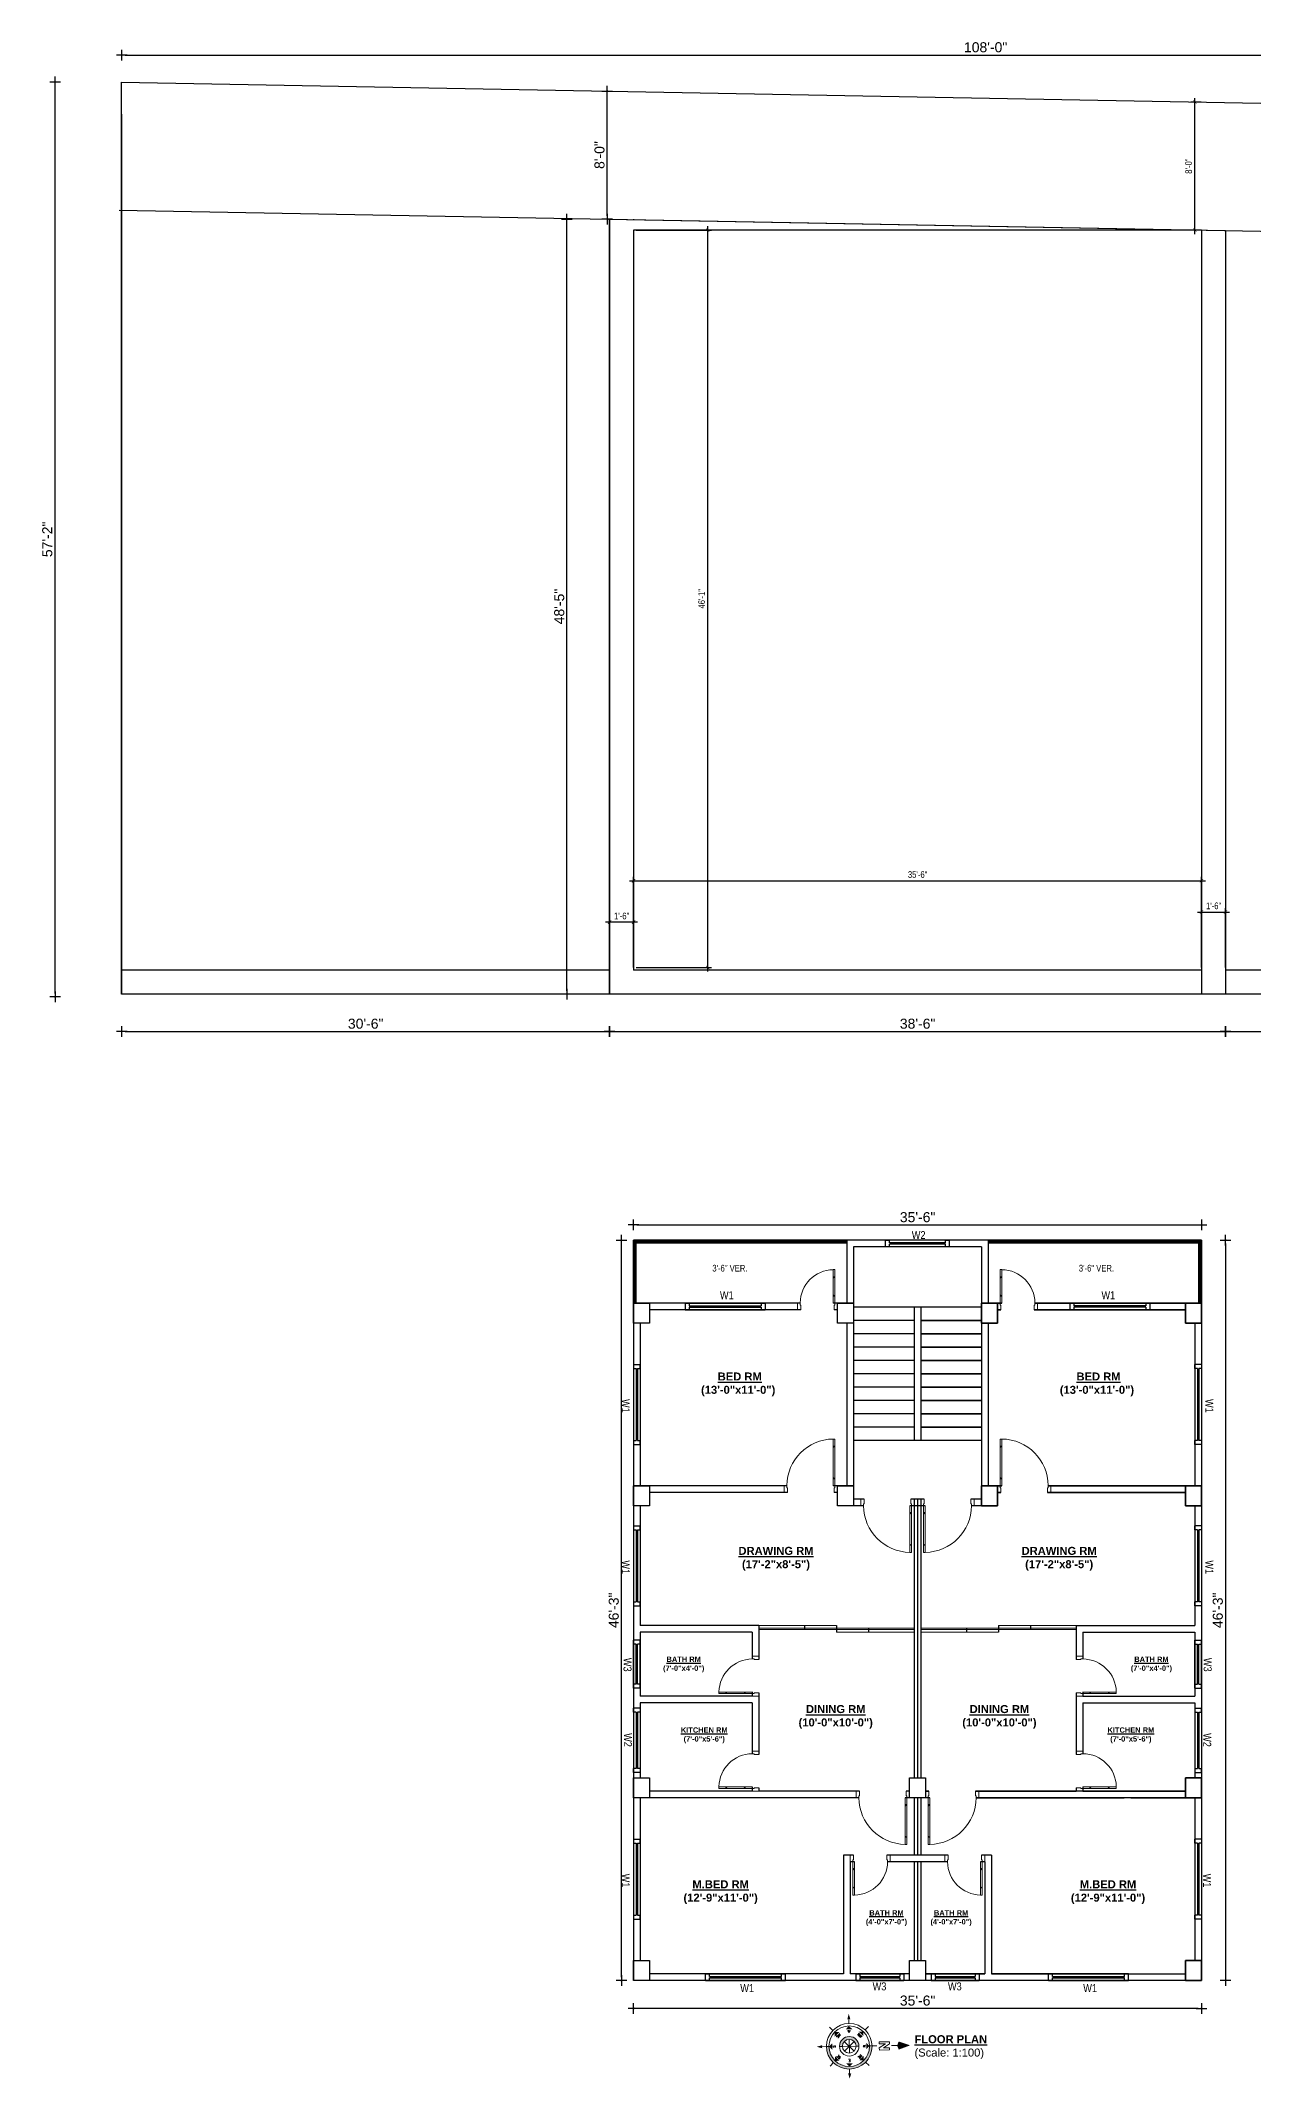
# Model space of a CAD drawing. Header units: inches. Extents: x -4010 to 65129, y -40138 to -1318.
# Drawn here: x 43387 to 44297, y -36518 to -34989 of the extents above; entities that cross this region are included whole.
import ezdxf
from ezdxf.enums import TextEntityAlignment as Align

# ---------------------------------------------------------------- set-up
doc = ezdxf.new("R2010")
doc.units = ezdxf.units.IN
doc.header["$MEASUREMENT"] = 0
doc.header["$PDMODE"] = 99
doc.linetypes.add('ACAD_ISO04W100', pattern=[30.5, 24, -3, 0.5, -3])
for name, color, linetype, lineweight in [('1-FOUNDATION DIM', 31, 'Continuous', 5), ('DIM', 7, 'Continuous', 15), ('door', 132, 'Continuous', 15), ('GRID', 8, 'ACAD_ISO04W100', 15), ('VER', 2, 'Continuous', 20)]:
    doc.layers.add(name, color=color, linetype=linetype, lineweight=lineweight)
for name, color, linetype in [('Brick wall', 3, 'Continuous'), ('RCC', 6, 'Continuous'), ('Rod', 1, 'Continuous'), ('TEX', 7, 'Continuous'), ('wall', 3, 'Continuous'), ('WINDOOR', 7, 'Continuous')]:
    doc.layers.add(name, color=color, linetype=linetype)
doc.styles.add('ARIAL', font='arial.ttf')
doc.styles.add('NARROW', font='ARIALN.TTF')
doc.styles.add('ROMANS', font='romans')
doc.styles.get("Standard").update_dxf_attribs({"font": 'ARIALN.TTF'})
doc.dimstyles.new('3-16', dxfattribs={"dimtxt": 5, "dimasz": 2.5, "dimexe": 3, "dimexo": 2, "dimgap": 2, "dimtad": 1, "dimdec": 1, "dimzin": 3, "dimdsep": 46, "dimlunit": 4, "dimtxsty": 'NARROW', "dimblk": 'ARCHTICK', "dimcen": 0, "dimdle": 3, "dimclrd": 256, "dimclre": 256, "dimclrt": 7, "dimaunit": 1, "dimadec": 3, "dimazin": 1, "dimtfac": 1, "dimtdec": 1, "dimtofl": 0, "dimtmove": 0, "dimatfit": 3, "dimldrblk": 'CLOSED', "dimfxl": 1, "dimtolj": 1, "dimtzin": 0, "dimlwd": -1, "dimlwe": -1, "dimarcsym": 0})
doc.dimstyles.new('3-8', dxfattribs={"dimscale": 1.25, "dimtxt": 6, "dimasz": 2, "dimexe": 0.18, "dimexo": 6, "dimgap": 0, "dimtad": 0, "dimdec": 0, "dimzin": 3, "dimdsep": 46, "dimlunit": 3, "dimtxsty": 'ARIAL', "dimblk": 'DD', "dimcen": 1, "dimse1": 1, "dimse2": 1, "dimclrd": 256, "dimclrt": 256, "dimadec": 0, "dimazin": 0, "dimtfac": 0.5, "dimtdec": 0, "dimtmove": 2, "dimatfit": 0, "dimfxl": 0.18, "dimtvp": 0.75, "dimfrac": 1, "dimtolj": 1, "dimtzin": 0, "dimarcsym": 0})

# ---------------------------------------------------------------- blocks, each defined once
blk = doc.blocks.new('A$C779854B7')
at = {"layer": 'RCC'}
for p, q in [((0, 15), (12, 15)), ((0, 0), (0, 15)), ((12, 15), (12, 0)), ((12, 0), (0, 0))]:
    blk.add_line(p, q, dxfattribs=at)
blk = doc.blocks.new('D30')
at = {"layer": 'door'}
for p, q in [((2, 5), (2, 30)), ((3.2, 30), (2, 30)), ((2.4, 24), (2, 24)), ((2.4, 24), (2.4, 24.7)), ((2.9, 24.7), (2.4, 24.7)), ((2.9, 24), (2.9, 24.7)), ((3.2, 24), (2.9, 24)), ((3.2, 5), (3.2, 30)), ((0, 0), (0, 5)), ((0, 5), (2, 5)), ((2.5, 0), (0, 0)), ((2, 11), (2.4, 11)), ((2, 5), (2, 3.5)), ((2, 5), (3.2, 5)), ((2, 3.5), (2.5, 3.5)), ((2.4, 10.2), (2.4, 11)), ((2.4, 10.2), (2.9, 10.2)), ((2.5, 3.5), (2.5, 0)), ((2.9, 10.2), (2.9, 11)), ((2.9, 11), (3.2, 11)), ((28, 3.5), (27.5, 3.5)), ((27.5, 3.5), (27.5, 0)), ((27.5, 0), (30, 0)), ((30, 5), (28, 5)), ((28, 5), (28, 3.5)), ((30, 0), (30, 5))]:
    blk.add_line(p, q, dxfattribs=at)
blk.add_arc((2.9, 4.9), 25.1, 0.3204, 89.1727, dxfattribs=at)
blk = doc.blocks.new('D40')
at = {"layer": 'door'}
for p, q in [((2, 5), (2, 40)), ((3.2, 40), (2, 40)), ((2.4, 34), (2, 34)), ((2.4, 34), (2.4, 34.7)), ((2.9, 34.7), (2.4, 34.7)), ((2.9, 34), (2.9, 34.7)), ((3.2, 34), (2.9, 34)), ((3.2, 5), (3.2, 40)), ((0, 0), (0, 5)), ((0, 5), (2, 5)), ((2.5, 0), (0, 0)), ((2, 11), (2.4, 11)), ((2, 5), (2, 3.5)), ((2, 5), (3.2, 5)), ((2, 3.5), (2.5, 3.5)), ((2.4, 10.2), (2.4, 11)), ((2.4, 10.2), (2.9, 10.2)), ((2.5, 3.5), (2.5, 0)), ((2.9, 10.2), (2.9, 11)), ((2.9, 11), (3.2, 11)), ((38, 3.5), (37.5, 3.5)), ((37.5, 3.5), (37.5, 0)), ((37.5, 0), (40, 0)), ((40, 5), (38, 5)), ((38, 5), (38, 3.5)), ((40, 0), (40, 5))]:
    blk.add_line(p, q, dxfattribs=at)
blk.add_arc((2.9, 4.9), 35.1, 0.2318, 89.393, dxfattribs=at)
blk = doc.blocks.new('W-1')
at = {"layer": 'WINDOOR'}
for p, q in [((-60, 0), (-60, -5)), ((-60, 0), (-57, 0)), ((-60, 0), (0, 0)), ((-57, 0), (-57, -2)), ((-3, 0), (-3, -2)), ((0, 0), (0, -5)), ((-57, -5), (-60, -5)), ((-60, -5), (0, -5)), ((-57, -2), (-3, -2)), ((-57, -3), (-57, -5)), ((-57, -3), (-3, -3)), ((-56, -2), (-56, -3)), ((-4, -2), (-4, -3)), ((-3, -3), (-3, -5)), ((0, -5), (-3, -5))]:
    blk.add_line(p, q, dxfattribs=at)
blk = doc.blocks.new("Windoo 4'")
at = {"layer": 'WINDOOR'}
for p, q in [((24, 5), (-24, 5)), ((-24, 5), (-24, 0)), ((24, 0), (-24, 0)), ((-24, 0), (-21, 0)), ((-21, 5), (-21, 3)), ((21, 3), (-21, 3)), ((21, 2), (-21, 2)), ((-21, 2), (-21, 0)), ((-20, 3), (-20, 2)), ((20, 3), (20, 2)), ((24, 5), (21, 5)), ((21, 5), (21, 3)), ((21, 2), (21, 0)), ((21, 0), (24, 0)), ((24, 5), (24, 0))]:
    blk.add_line(p, q, dxfattribs=at)
blk = doc.blocks.new('W-3FT')
at = {"layer": 'WINDOOR'}
for p, q in [((-36, 0), (-36, -5)), ((-36, 0), (-33, 0)), ((-36, 0), (0, 0)), ((-33, 0), (-33, -2)), ((-3, 0), (-3, -2)), ((0, 0), (0, -5)), ((-33, -5), (-36, -5)), ((-36, -5), (0, -5)), ((-33, -2), (-3, -2)), ((-33, -3), (-33, -5)), ((-33, -3), (-3, -3)), ((-32, -2), (-32, -3)), ((-4, -2), (-4, -3)), ((-3, -3), (-3, -5)), ((0, -5), (-3, -5))]:
    blk.add_line(p, q, dxfattribs=at)
blk = doc.blocks.new('DD')
for p, q in [((-1.6, 0), (1.6, 0)), ((0, 1.6), (0, -1.6))]:
    blk.add_line(p, q)
at = {"const_width": 0.3}
blk.add_lwpolyline([(-0.15, 0, 1), (0.15, 0, 1)], format="xyb", close=True, dxfattribs=at)
blk = doc.blocks.new('*D1204')
at = {"layer": 'Defpoints', "color": 0}
for p in [(44258.2, -35877.4), (43832.2, -35889), (44258.2, -35889)]:
    blk.add_point(p, dxfattribs=at)
at = {"layer": 'wall', "lineweight": -2}
blk.add_line((43834.7, -35877.4), (44255.7, -35877.4), dxfattribs=at)
at = {"layer": 'wall', "lineweight": -2, "xscale": 2.5, "yscale": 2.5, "zscale": 2.5, "rotation": 180}
blk.add_blockref('DD', (43832.2, -35877.4), dxfattribs=at)
at = {"layer": 'wall', "lineweight": -2, "xscale": 2.5, "yscale": 2.5, "zscale": 2.5}
blk.add_blockref('DD', (44258.2, -35877.4), dxfattribs=at)
at = {"layer": 'wall', "insert": (44045.2, -35871.7), "char_height": 7.5, "attachment_point": 5, "style": 'ARIAL'}
blk.add_mtext('\\A1;35\'-6"', dxfattribs=at)
blk = doc.blocks.new('*D1205')
at = {"layer": 'Defpoints', "color": 0}
for p in [(44258.2, -35889), (44258.2, -36444), (44276.2, -36444)]:
    blk.add_point(p, dxfattribs=at)
at = {"layer": 'wall', "lineweight": -2}
blk.add_line((44276.2, -35891.5), (44276.2, -36441.5), dxfattribs=at)
at = {"layer": 'wall', "lineweight": -2, "xscale": 2.5, "yscale": 2.5, "zscale": 2.5}
for p, rotation in [((44276.2, -35889), 90), ((44276.2, -36444), 270)]:
    blk.add_blockref('DD', p, dxfattribs=dict(at, rotation=rotation))
at = {"layer": 'wall', "insert": (44270.4, -36166.5), "char_height": 7.5, "attachment_point": 5, "rotation": 90, "style": 'ARIAL'}
blk.add_mtext('\\A1;46\'-3"', dxfattribs=at)
blk = doc.blocks.new('*D1206')
at = {"layer": 'Defpoints', "color": 0}
for p in [(43832.2, -36444), (44258.2, -36444), (43832.2, -36465)]:
    blk.add_point(p, dxfattribs=at)
at = {"layer": 'wall', "lineweight": -2}
blk.add_line((44255.7, -36465), (43834.7, -36465), dxfattribs=at)
at = {"layer": 'wall', "lineweight": -2, "xscale": 2.5, "yscale": 2.5, "zscale": 2.5, "rotation": 180}
blk.add_blockref('DD', (43832.2, -36465), dxfattribs=at)
at = {"layer": 'wall', "lineweight": -2, "xscale": 2.5, "yscale": 2.5, "zscale": 2.5}
blk.add_blockref('DD', (44258.2, -36465), dxfattribs=at)
at = {"layer": 'wall', "insert": (44045.2, -36459.2), "char_height": 7.5, "attachment_point": 5, "style": 'ARIAL'}
blk.add_mtext('\\A1;35\'-6"', dxfattribs=at)
blk = doc.blocks.new('*D1207')
at = {"layer": 'Defpoints', "color": 0}
for p in [(43823, -35889), (43832.2, -35889), (43832.2, -36444)]:
    blk.add_point(p, dxfattribs=at)
at = {"layer": 'wall', "lineweight": -2}
blk.add_line((43823, -36441.5), (43823, -35891.5), dxfattribs=at)
at = {"layer": 'wall', "lineweight": -2, "xscale": 2.5, "yscale": 2.5, "zscale": 2.5}
for p, rotation in [((43823, -35889), 90), ((43823, -36444), 270)]:
    blk.add_blockref('DD', p, dxfattribs=dict(at, rotation=rotation))
at = {"layer": 'wall', "insert": (43817.3, -36166.5), "char_height": 7.5, "attachment_point": 5, "rotation": 90, "style": 'ARIAL'}
blk.add_mtext('\\A1;46\'-3"', dxfattribs=at)
blk = doc.blocks.new('Anno_North_J_Metric')
at = {"linetype": 'ByBlock', "lineweight": -2}
h = blk.add_hatch(color=0, dxfattribs=at)
h.paths.add_polyline_path([(-4.17, 0), (-4.68, 0, 1), (4.68, 0), (4.17, 0, -1)])
h.paths.add_polyline_path([(1.41, 0), (2, 0, 1), (-2, 0), (-1.41, 0, -1)])
at = {"color": 0, "linetype": 'ByBlock', "lineweight": -2}
for p, q in [((0, 4.68), (0, 5.67)), ((-4.68, 0), (-5.67, 0)), ((-4.68, 0), (-4.17, 0)), ((-3.31, 3.31), (-4.01, 4.01)), ((-1.41, 0), (-2, 0)), ((-1.41, 0), (1.41, 0)), ((1.41, 0), (-1.41, 0)), ((-1, 1), (1, -1)), ((-1, -1), (1, 1)), ((1, -1), (-1, 1)), ((1, 1), (-1, -1)), ((0, 1.41), (0, -1.41)), ((0, -1.41), (0, 1.41)), ((1.41, 0), (2, 0)), ((3.31, 3.31), (4.01, 4.01)), ((4.68, 0), (4.17, 0)), ((4.68, 0), (5.67, 0)), ((6.17, 0.4), (6.17, 0.82)), ((6.17, 0.82), (8.27, 0.82)), ((7.43, 0.4), (6.17, 0.4)), ((6.17, -0.44), (7.43, 0.4)), ((8.27, 0.4), (7.01, -0.44)), ((8.27, 0.82), (8.27, 0.4)), ((8.67, 0), (9.83, 0)), ((-3.31, -3.31), (-4.01, -4.01)), ((3.31, -3.31), (4.01, -4.01)), ((6.17, -0.86), (6.17, -0.44)), ((8.27, -0.86), (6.17, -0.86)), ((7.01, -0.44), (8.27, -0.44)), ((8.27, -0.44), (8.27, -0.86)), ((0, -4.68), (0, -5.67))]:
    blk.add_line(p, q, dxfattribs=at)
for radius in [4.68, 4.17, 2, 1.41]:
    blk.add_circle((0, 0), radius, dxfattribs=at)
for points in [[(-0.33, 5.5), (0, 5.67), (0, 6.67)], [(0, 6.67), (0.33, 5.5), (0, 5.67)], [(-6.67, 0), (-5.5, 0.33), (-5.67, 0)], [(-5.5, -0.33), (-5.67, 0), (-6.67, 0)], [(-4.17, 0), (-3.5, 0.67), (-3.5, -0.67)], [(-2.95, 2.95), (-2, 2.95), (-2.95, 2)], [(0, 4.17), (0.67, 3.5), (-0.67, 3.5)], [(2.95, 2.95), (2.95, 2), (2, 2.95)], [(4.17, 0), (3.5, -0.67), (3.5, 0.67)], [(12.5, 0), (10.17, 0.83), (9.83, 0)], [(9.83, 0), (10.17, -0.83), (12.5, 0)], [(-2.95, -2.95), (-2.95, -2), (-2, -2.95)], [(0, -4.17), (-0.67, -3.5), (0.67, -3.5)], [(2.95, -2.95), (2, -2.95), (2.95, -2)], [(0, -6.67), (-0.33, -5.5), (0, -5.67)], [(0.33, -5.5), (0, -5.67), (0, -6.67)]]:
    blk.add_solid(points, dxfattribs=at)
at = {"color": 0, "linetype": 'ByBlock', "lineweight": -2, "style": 'ROMANS'}
for s, rotation, p in [('S', 270, (-3.33, 0)), ('SW', 45, (-2, 2)), ('NW', 315, (2, 2)), ('N', 270, (2.83, 0)), ('SE', 135, (-2, -2)), ('E', 180, (0, -2.67)), ('NE', 225, (2, -2))]:
    blk.add_text(s, height=0.5, rotation=rotation, dxfattribs=at).set_placement(p, align=Align.CENTER)
blk.add_text('W', height=0.5, dxfattribs=at).set_placement((0, 2.83), align=Align.CENTER)
blk = doc.blocks.new('*D1208')
at = {"layer": 'Defpoints', "color": 0}
for p in [(43448.2, -35704.3), (43814.2, -35704.3), (43814.2, -35732.4)]:
    blk.add_point(p, dxfattribs=at)
at = {"layer": 'wall', "lineweight": -2}
blk.add_line((43450.7, -35732.4), (43811.7, -35732.4), dxfattribs=at)
at = {"layer": 'wall', "lineweight": -2, "xscale": 2.5, "yscale": 2.5, "zscale": 2.5, "rotation": 180}
blk.add_blockref('DD', (43448.2, -35732.4), dxfattribs=at)
at = {"layer": 'wall', "lineweight": -2, "xscale": 2.5, "yscale": 2.5, "zscale": 2.5}
blk.add_blockref('DD', (43814.2, -35732.4), dxfattribs=at)
at = {"layer": 'wall', "insert": (43631.2, -35726.6), "char_height": 7.5, "attachment_point": 5, "style": 'ARIAL'}
blk.add_mtext('\\A1;30\'-6"', dxfattribs=at)
blk = doc.blocks.new('*D1209')
at = {"layer": 'Defpoints', "color": 0}
for p in [(43814.2, -35704.3), (44276.2, -35704.3), (44276.2, -35732.4)]:
    blk.add_point(p, dxfattribs=at)
at = {"layer": 'wall', "lineweight": -2}
blk.add_line((43816.7, -35732.4), (44273.7, -35732.4), dxfattribs=at)
at = {"layer": 'wall', "lineweight": -2, "xscale": 2.5, "yscale": 2.5, "zscale": 2.5, "rotation": 180}
blk.add_blockref('DD', (43814.2, -35732.4), dxfattribs=at)
at = {"layer": 'wall', "lineweight": -2, "xscale": 2.5, "yscale": 2.5, "zscale": 2.5}
blk.add_blockref('DD', (44276.2, -35732.4), dxfattribs=at)
at = {"layer": 'wall', "insert": (44045.2, -35726.6), "char_height": 7.5, "attachment_point": 5, "style": 'ARIAL'}
blk.add_mtext('\\A1;38\'-6"', dxfattribs=at)
blk = doc.blocks.new('*D1210')
at = {"layer": 'Defpoints', "color": 0}
for p in [(44276.2, -35704.3), (44744.2, -35704.3), (44744.2, -35732.4)]:
    blk.add_point(p, dxfattribs=at)
at = {"layer": 'wall', "lineweight": -2}
blk.add_line((44278.7, -35732.4), (44741.7, -35732.4), dxfattribs=at)
at = {"layer": 'wall', "lineweight": -2, "xscale": 2.5, "yscale": 2.5, "zscale": 2.5, "rotation": 180}
blk.add_blockref('DD', (44276.2, -35732.4), dxfattribs=at)
at = {"layer": 'wall', "lineweight": -2, "xscale": 2.5, "yscale": 2.5, "zscale": 2.5}
blk.add_blockref('DD', (44744.2, -35732.4), dxfattribs=at)
at = {"layer": 'wall', "insert": (44510.2, -35726.6), "char_height": 7.5, "attachment_point": 5, "style": 'ARIAL'}
blk.add_mtext('\\A1;39\'-0"', dxfattribs=at)
blk = doc.blocks.new('*D1213')
at = {"layer": 'Defpoints', "color": 0}
for p in [(43398.2, -35020.3), (43448.2, -35020.3), (43448.2, -35706.3)]:
    blk.add_point(p, dxfattribs=at)
at = {"layer": 'wall', "lineweight": -2}
blk.add_line((43398.2, -35703.8), (43398.2, -35022.8), dxfattribs=at)
at = {"layer": 'wall', "lineweight": -2, "xscale": 2.5, "yscale": 2.5, "zscale": 2.5}
for p, rotation in [((43398.2, -35020.3), 90), ((43398.2, -35706.3), 270)]:
    blk.add_blockref('DD', p, dxfattribs=dict(at, rotation=rotation))
at = {"layer": 'wall', "insert": (43392.4, -35363.3), "char_height": 7.5, "attachment_point": 5, "rotation": 90, "style": 'ARIAL'}
blk.add_mtext('\\A1;57\'-2"', dxfattribs=at)
blk = doc.blocks.new('*D1214')
at = {"layer": 'Defpoints', "color": 0}
for p in [(43782.2, -35123.1), (43814.2, -35123.1), (43814.2, -35704.3)]:
    blk.add_point(p, dxfattribs=at)
at = {"layer": 'wall', "lineweight": -2}
blk.add_line((43782.2, -35701.8), (43782.2, -35125.6), dxfattribs=at)
at = {"layer": 'wall', "lineweight": -2, "xscale": 2.5, "yscale": 2.5, "zscale": 2.5}
for p, rotation in [((43782.2, -35123.1), 90), ((43782.2, -35704.3), 270)]:
    blk.add_blockref('DD', p, dxfattribs=dict(at, rotation=rotation))
at = {"layer": 'wall', "insert": (43776.4, -35413.7), "char_height": 7.5, "attachment_point": 5, "rotation": 90, "style": 'ARIAL'}
blk.add_mtext('\\A1;48\'-5"', dxfattribs=at)
blk = doc.blocks.new('*D1215')
at = {"layer": 'Defpoints', "color": 0}
for p in [(43812.4, -35027.2), (43815.9, -35027.2), (43814.2, -35123.1)]:
    blk.add_point(p, dxfattribs=at)
at = {"layer": 'wall', "lineweight": -2}
blk.add_line((43812.4, -35120.6), (43812.4, -35029.7), dxfattribs=at)
at = {"layer": 'wall', "lineweight": -2, "xscale": 2.5, "yscale": 2.5, "zscale": 2.5}
for p, rotation in [((43812.4, -35027.2), 90), ((43812.4, -35123.1), 270)]:
    blk.add_blockref('DD', p, dxfattribs=dict(at, rotation=rotation))
at = {"layer": 'wall', "insert": (43806.6, -35075.1), "char_height": 7.5, "attachment_point": 5, "rotation": 90, "style": 'ARIAL'}
blk.add_mtext('\\A1;8\'-0"', dxfattribs=at)
blk = doc.blocks.new('*D1216')
at = {"layer": 'Defpoints', "color": 0}
for p in [(44744.2, -35000.1), (43448.2, -35020.3), (44744.2, -35044.3)]:
    blk.add_point(p, dxfattribs=at)
at = {"layer": 'wall', "lineweight": -2}
blk.add_line((43450.7, -35000.1), (44741.7, -35000.1), dxfattribs=at)
at = {"layer": 'wall', "lineweight": -2, "xscale": 2.5, "yscale": 2.5, "zscale": 2.5, "rotation": 180}
blk.add_blockref('DD', (43448.2, -35000.1), dxfattribs=at)
at = {"layer": 'wall', "lineweight": -2, "xscale": 2.5, "yscale": 2.5, "zscale": 2.5}
blk.add_blockref('DD', (44744.2, -35000.1), dxfattribs=at)
at = {"layer": 'wall', "insert": (44096.2, -34994.3), "char_height": 7.5, "attachment_point": 5, "style": 'ARIAL'}
blk.add_mtext('\\A1;108\'-0"', dxfattribs=at)
blk = doc.blocks.new('_ArchTick')
at = {"layer": 'GRID', "color": 0, "const_width": 0.15}
blk.add_lwpolyline([(-0.5, -0.5), (0.5, 0.5)], dxfattribs=at)
blk = doc.blocks.new('*D1220')
at = {"layer": 'Defpoints', "color": 0}
for p in [(43814.2, -35650.3), (43814.2, -35686.3), (43832.2, -35686.3)]:
    blk.add_point(p, dxfattribs=at)
at = {"layer": 'Rod'}
for p, q in [((43835.2, -35650.3), (43811.2, -35650.3)), ((43814.2, -35684.3), (43814.2, -35647.3)), ((43832.2, -35684.3), (43832.2, -35647.3))]:
    blk.add_line(p, q, dxfattribs=at)
at = {"layer": 'Rod', "xscale": 2.5, "yscale": 2.5, "zscale": 2.5, "rotation": 180}
blk.add_blockref('_ArchTick', (43814.2, -35650.3), dxfattribs=at)
at = {"layer": 'Rod', "xscale": 2.5, "yscale": 2.5, "zscale": 2.5}
blk.add_blockref('_ArchTick', (43832.2, -35650.3), dxfattribs=at)
at = {"layer": 'Rod', "color": 7, "insert": (43823.2, -35645.8), "char_height": 5, "attachment_point": 5, "style": 'NARROW'}
blk.add_mtext('\\A1;1\'-6"', dxfattribs=at)
blk = doc.blocks.new('_Closed')
at = {"layer": 'wall', "color": 0, "lineweight": -2}
for p, q in [((-1, 0.17), (0, 0)), ((-1, 0.17), (-1, -0.17)), ((0, 0), (-1, -0.17)), ((0, 0), (-1, 0))]:
    blk.add_line(p, q, dxfattribs=at)
blk = doc.blocks.new('*D1221')
at = {"layer": 'Defpoints', "color": 0}
for p in [(44276.2, -35642.8), (44258.2, -35686.3), (44276.2, -35686.3)]:
    blk.add_point(p, dxfattribs=at)
at = {"layer": 'Rod'}
for p, q in [((44255.2, -35642.8), (44279.2, -35642.8)), ((44258.2, -35684.3), (44258.2, -35639.8)), ((44276.2, -35684.3), (44276.2, -35639.8))]:
    blk.add_line(p, q, dxfattribs=at)
at = {"layer": 'Rod', "xscale": 2.5, "yscale": 2.5, "zscale": 2.5, "rotation": 180}
blk.add_blockref('_ArchTick', (44258.2, -35642.8), dxfattribs=at)
at = {"layer": 'Rod', "xscale": 2.5, "yscale": 2.5, "zscale": 2.5}
blk.add_blockref('_ArchTick', (44276.2, -35642.8), dxfattribs=at)
at = {"layer": 'Rod', "color": 7, "insert": (44267.2, -35638.2), "char_height": 5, "attachment_point": 5, "style": 'NARROW'}
blk.add_mtext('\\A1;1\'-6"', dxfattribs=at)
blk = doc.blocks.new('*D1222')
at = {"layer": 'Defpoints', "color": 0}
for p in [(44253.1, -35035.4), (44259.9, -35035.4), (44258.2, -35131.4)]:
    blk.add_point(p, dxfattribs=at)
at = {"layer": 'Rod'}
for p, q in [((44257.9, -35035.4), (44250.1, -35035.4)), ((44253.1, -35134.4), (44253.1, -35032.4)), ((44256.2, -35131.4), (44250.1, -35131.4))]:
    blk.add_line(p, q, dxfattribs=at)
at = {"layer": 'Rod', "xscale": 2.5, "yscale": 2.5, "zscale": 2.5}
for p, rotation in [((44253.1, -35035.4), 90), ((44253.1, -35131.4), 270)]:
    blk.add_blockref('_ArchTick', p, dxfattribs=dict(at, rotation=rotation))
at = {"layer": 'Rod', "color": 7, "insert": (44248.5, -35083.4), "char_height": 5, "attachment_point": 5, "rotation": 90, "style": 'NARROW'}
blk.add_mtext('\\A1;8\'-0"', dxfattribs=at)
blk = doc.blocks.new('*D1223')
at = {"layer": 'Defpoints', "color": 0}
for p in [(44258.2, -35619.3), (43832.2, -35686.3), (44258.2, -35684.3)]:
    blk.add_point(p, dxfattribs=at)
at = {"layer": 'Rod'}
for p, q in [((43829.2, -35619.3), (44261.2, -35619.3)), ((43832.2, -35684.3), (43832.2, -35616.3)), ((44258.2, -35682.3), (44258.2, -35616.3))]:
    blk.add_line(p, q, dxfattribs=at)
at = {"layer": 'Rod', "xscale": 2.5, "yscale": 2.5, "zscale": 2.5, "rotation": 180}
blk.add_blockref('_ArchTick', (43832.2, -35619.3), dxfattribs=at)
at = {"layer": 'Rod', "xscale": 2.5, "yscale": 2.5, "zscale": 2.5}
blk.add_blockref('_ArchTick', (44258.2, -35619.3), dxfattribs=at)
at = {"layer": 'Rod', "color": 7, "insert": (44045.2, -35614.7), "char_height": 5, "attachment_point": 5, "style": 'NARROW'}
blk.add_mtext('\\A1;35\'-6"', dxfattribs=at)
blk = doc.blocks.new('*D1224')
at = {"layer": 'Defpoints', "color": 0}
for p in [(43832.2, -35131.4), (43832.2, -35684.3), (43887.7, -35684.3)]:
    blk.add_point(p, dxfattribs=at)
at = {"layer": 'Rod'}
for p, q in [((43887.7, -35128.4), (43887.7, -35687.3)), ((43834.2, -35131.4), (43890.7, -35131.4)), ((43834.2, -35684.3), (43890.7, -35684.3))]:
    blk.add_line(p, q, dxfattribs=at)
at = {"layer": 'Rod', "xscale": 2.5, "yscale": 2.5, "zscale": 2.5}
for p, rotation in [((43887.7, -35131.4), 90), ((43887.7, -35684.3), 270)]:
    blk.add_blockref('_ArchTick', p, dxfattribs=dict(at, rotation=rotation))
at = {"layer": 'Rod', "color": 7, "insert": (43883.2, -35407.9), "char_height": 5, "attachment_point": 5, "rotation": 90, "style": 'NARROW'}
blk.add_mtext('\\A1;46\'-1"', dxfattribs=at)

msp = doc.modelspace()

# ---------------------------------------------------------------- linework, layer by layer
at = {"layer": 'Rod'}
for p, q in [((43448.153, -35704.345), (43448.153, -35020.345)), ((43448.153, -35020.345), (44744.153, -35044.345)), ((43448.153, -35044.345), (43448.153, -35704.345)), ((43446.375, -35116.329), (44744.153, -35140.362)), ((43814.153, -35123.139), (43814.153, -35704.345)), ((43814.153, -35123.139), (44276.153, -35131.695)), ((43814.153, -35704.345), (43814.153, -35123.139)), ((43832.153, -35123.139), (43832.153, -35123.473)), ((43832.153, -35131.362), (43832.153, -35686.345)), ((44258.153, -35131.362), (43832.153, -35131.362)), ((44258.153, -35131.362), (44258.153, -35686.345)), ((44258.153, -35131.362), (44258.153, -35704.345)), ((44276.153, -35131.695), (44276.153, -35704.345)), ((43814.153, -35686.345), (43448.153, -35686.345)), ((44258.153, -35686.345), (43832.153, -35686.345)), ((44744.153, -35686.345), (44276.153, -35686.345)), ((44744.153, -35704.345), (43448.153, -35704.345)), ((44276.153, -35704.345), (43814.153, -35704.345)), ((43832.153, -35889.021), (43832.153, -36429.005)), ((44258.153, -35889.021), (43832.153, -35889.021)), ((43992.153, -35889.021), (43992.153, -35936.021)), ((43997.153, -35894.021), (43997.153, -36088.021)), ((44093.153, -35894.021), (43997.153, -35894.021)), ((44093.153, -35894.021), (44093.153, -36088.021)), ((44093.153, -35894.021), (44093.153, -36088.021)), ((44098.153, -35889.021), (44098.153, -35891.021)), ((44098.153, -35889.021), (44098.153, -35891.021)), ((44098.153, -35891.021), (44098.153, -35936.021)), ((44098.153, -35894.021), (44098.153, -35936.021)), ((44258.153, -35889.021), (44258.153, -36444.005)), ((44258.153, -35889.021), (44258.153, -36396.005)), ((43957.153, -35936.021), (43832.153, -35936.021)), ((43957.653, -35941.021), (43844.153, -35941.021)), ((43997.153, -35936.021), (43981.903, -35936.021)), ((43985.153, -35941.021), (43982.653, -35941.021)), ((44093.153, -35939.021), (43997.153, -35939.021)), ((44093.153, -35936.021), (44108.403, -35936.021)), ((44108.403, -35936.021), (44093.153, -35936.021)), ((44105.153, -35941.021), (44107.653, -35941.021)), ((44107.653, -35941.021), (44105.153, -35941.021)), ((44246.153, -35941.021), (44132.653, -35941.021)), ((44132.653, -35941.021), (44246.153, -35941.021)), ((44258.153, -35936.021), (44133.153, -35936.021)), ((44133.153, -35936.021), (44258.153, -35936.021)), ((43837.153, -35951.021), (43837.153, -36073.021)), ((43992.153, -35951.021), (43992.153, -36073.021)), ((44042.653, -35949.021), (43997.153, -35949.021)), ((44093.153, -35949.021), (44047.653, -35949.021)), ((44047.653, -35949.021), (44093.153, -35949.021)), ((44098.153, -35951.021), (44098.153, -36073.021)), ((44098.153, -35951.021), (44098.153, -36073.021)), ((44253.153, -35951.021), (44253.153, -36073.021)), ((44253.153, -35951.021), (44253.153, -36073.021)), ((44042.653, -35959.021), (43997.153, -35959.021)), ((44042.653, -35969.021), (43997.153, -35969.021)), ((44093.153, -35959.021), (44047.653, -35959.021)), ((44047.653, -35959.021), (44093.153, -35959.021)), ((44093.153, -35969.021), (44047.653, -35969.021)), ((44047.653, -35969.021), (44093.153, -35969.021)), ((44042.653, -35979.021), (43997.153, -35979.021)), ((44093.153, -35979.021), (44047.653, -35979.021)), ((44047.653, -35979.021), (44093.153, -35979.021)), ((44042.653, -35989.021), (43997.153, -35989.021)), ((44042.653, -35999.021), (43997.153, -35999.021)), ((44093.153, -35989.021), (44047.653, -35989.021)), ((44047.653, -35989.021), (44093.153, -35989.021)), ((44093.153, -35999.021), (44047.653, -35999.021)), ((44047.653, -35999.021), (44093.153, -35999.021)), ((44042.653, -36009.021), (43997.153, -36009.021)), ((44093.153, -36009.021), (44047.653, -36009.021)), ((44047.653, -36009.021), (44093.153, -36009.021)), ((44042.653, -36019.021), (43997.153, -36019.021)), ((44042.653, -36029.021), (43997.153, -36029.021)), ((44093.153, -36019.021), (44047.653, -36019.021)), ((44047.653, -36019.021), (44093.153, -36019.021)), ((44093.153, -36029.021), (44047.653, -36029.021)), ((44047.653, -36029.021), (44093.153, -36029.021)), ((44093.153, -36039.021), (43997.153, -36039.021)), ((43947.153, -36073.021), (43832.153, -36073.021)), ((43947.653, -36078.021), (43844.153, -36078.021)), ((43997.153, -36073.021), (43981.903, -36073.021)), ((43985.153, -36078.021), (43982.653, -36078.021)), ((44093.153, -36073.021), (44108.403, -36073.021)), ((44108.403, -36073.021), (44093.153, -36073.021)), ((44105.153, -36078.021), (44107.653, -36078.021)), ((44107.653, -36078.021), (44105.153, -36078.021)), ((44246.153, -36078.021), (44142.653, -36078.021)), ((44142.653, -36078.021), (44246.153, -36078.021)), ((44253.153, -36073.021), (44143.153, -36073.021)), ((44143.153, -36073.021), (44258.153, -36073.021)), ((44258.153, -36073.021), (44253.153, -36073.021)), ((43837.153, -36088.021), (43837.153, -36178.005)), ((44004.653, -36088.021), (43992.153, -36088.021)), ((44005.153, -36083.021), (43997.153, -36083.021)), ((44050.903, -36088.021), (44039.403, -36088.021)), ((44050.153, -36083.021), (44040.153, -36083.021)), ((44042.653, -36083.021), (44042.653, -36178.005)), ((44045.153, -36083.021), (44045.153, -36178.005)), ((44045.153, -36083.021), (44045.153, -36178.005)), ((44047.653, -36083.021), (44047.653, -36178.005)), ((44047.653, -36083.021), (44047.653, -36178.005)), ((44093.153, -36083.021), (44085.153, -36083.021)), ((44098.153, -36088.021), (44085.653, -36088.021)), ((44253.153, -36088.021), (44253.153, -36178.005)), ((44253.153, -36088.021), (44253.153, -36178.005)), ((43926.153, -36178.005), (43837.153, -36178.005)), ((43921.153, -36183.005), (43837.153, -36183.005)), ((43837.153, -36183.005), (43837.153, -36231.005)), ((43921.153, -36183.005), (43921.153, -36203.005)), ((43926.153, -36178.005), (43926.153, -36203.505)), ((44042.653, -36178.005), (44042.653, -36292.005)), ((44045.153, -36178.005), (44045.153, -36292.005)), ((44045.153, -36178.005), (44045.153, -36292.005)), ((44047.653, -36178.005), (44047.653, -36292.005)), ((44047.653, -36178.005), (44047.653, -36292.005)), ((44164.153, -36178.005), (44164.153, -36203.505)), ((44164.153, -36178.005), (44253.153, -36178.005)), ((44169.153, -36183.005), (44169.153, -36203.005)), ((44169.153, -36183.005), (44253.153, -36183.005)), ((44253.153, -36183.005), (44253.153, -36231.005)), ((44253.153, -36183.005), (44253.153, -36231.005)), ((43921.153, -36231.005), (43837.153, -36231.005)), ((43921.153, -36227.755), (43921.153, -36231.005)), ((43926.153, -36228.505), (43926.153, -36274.505)), ((44164.153, -36228.505), (44164.153, -36274.505)), ((44169.153, -36227.755), (44169.153, -36231.005)), ((44169.153, -36231.005), (44253.153, -36231.005)), ((43921.153, -36236.005), (43837.153, -36236.005)), ((43837.153, -36236.005), (43837.153, -36292.005)), ((43921.153, -36236.005), (43921.153, -36274.005)), ((44169.153, -36236.005), (44169.153, -36274.005)), ((44169.153, -36236.005), (44253.153, -36236.005)), ((44253.153, -36236.005), (44253.153, -36292.005)), ((44253.153, -36236.005), (44253.153, -36292.005)), ((43994.653, -36307.005), (43832.153, -36307.005)), ((43837.153, -36307.005), (43837.153, -36429.005)), ((43921.153, -36302.005), (43844.153, -36302.005)), ((43989.653, -36307.005), (43890.153, -36307.005)), ((43921.153, -36298.755), (43921.153, -36302.005)), ((43926.153, -36299.505), (43926.153, -36302.005)), ((44001.653, -36302.005), (43926.153, -36302.005)), ((43999.153, -36307.005), (43994.653, -36307.005)), ((44001.153, -36307.005), (43994.653, -36307.005)), ((44054.403, -36307.005), (44035.903, -36307.005)), ((44039.153, -36302.005), (44036.653, -36302.005)), ((44042.653, -36307.005), (44042.653, -36350.005)), ((44045.153, -36307.005), (44045.153, -36350.005)), ((44045.153, -36307.005), (44045.153, -36350.005)), ((44047.653, -36307.005), (44047.653, -36350.005)), ((44047.653, -36307.005), (44047.653, -36350.005)), ((44051.153, -36302.005), (44053.653, -36302.005)), ((44053.653, -36302.005), (44051.153, -36302.005)), ((44246.153, -36302.005), (44088.653, -36302.005)), ((44088.653, -36302.005), (44164.153, -36302.005)), ((44258.153, -36307.005), (44089.153, -36307.005)), ((44089.153, -36307.005), (44200.153, -36307.005)), ((44164.153, -36299.505), (44164.153, -36302.005)), ((44169.153, -36298.755), (44169.153, -36302.005)), ((44169.153, -36302.005), (44246.153, -36302.005)), ((44205.153, -36307.005), (44258.153, -36307.005)), ((44253.153, -36307.005), (44253.153, -36391.005)), ((44253.153, -36307.005), (44253.153, -36429.005)), ((43989.653, -36350.005), (43989.653, -36439.005)), ((43997.153, -36350.005), (43989.653, -36350.005)), ((44068.153, -36350.005), (44022.153, -36350.005)), ((44100.653, -36350.005), (44093.153, -36350.005)), ((44100.653, -36350.005), (44100.653, -36439.005)), ((43994.653, -36355.005), (43994.653, -36439.005)), ((43997.903, -36355.005), (43994.653, -36355.005)), ((44067.653, -36355.005), (44022.653, -36355.005)), ((44042.653, -36355.005), (44042.653, -36429.005)), ((44045.153, -36355.005), (44045.153, -36429.005)), ((44045.153, -36355.005), (44045.153, -36429.005)), ((44047.653, -36355.005), (44047.653, -36429.005)), ((44047.653, -36355.005), (44047.653, -36429.005)), ((44095.653, -36355.005), (44092.403, -36355.005)), ((44095.653, -36355.005), (44095.653, -36439.005)), ((43832.153, -36429.005), (43832.153, -36444.005)), ((44258.153, -36429.005), (44258.153, -36444.005)), ((43844.153, -36444.005), (43832.153, -36444.005)), ((43989.653, -36439.005), (43844.153, -36439.005)), ((44258.153, -36444.005), (43844.153, -36444.005)), ((44039.153, -36439.005), (43994.653, -36439.005)), ((44051.153, -36439.005), (44095.653, -36439.005)), ((44095.653, -36439.005), (44051.153, -36439.005)), ((44200.153, -36439.005), (44100.653, -36439.005)), ((44100.653, -36439.005), (44246.153, -36439.005)), ((44246.153, -36444.005), (44258.153, -36444.005))]:
    msp.add_line(p, q, dxfattribs=at)
at = {"layer": 'VER'}
for p, q in [((43984.403, -36178.005), (43926.153, -36178.005)), ((44042.653, -36180.005), (43926.153, -36180.005)), ((44042.653, -36181.005), (43926.153, -36181.005)), ((44042.653, -36183.005), (43984.403, -36183.005)), ((44047.653, -36180.005), (44164.153, -36180.005)), ((44047.653, -36181.005), (44164.153, -36181.005)), ((44047.653, -36183.005), (44105.903, -36183.005)), ((44105.903, -36178.005), (44164.153, -36178.005))]:
    msp.add_line(p, q, dxfattribs=at)
at = {"layer": 'wall'}
for p, q in [((43832.153, -35936.021), (43832.153, -35889.021)), ((43832.153, -35889.021), (43992.153, -35889.021)), ((43832.153, -35890.021), (43992.153, -35890.021)), ((43832.153, -35891.021), (43992.153, -35891.021)), ((43833.153, -35936.021), (43833.153, -35889.021)), ((43834.153, -35936.021), (43834.153, -35889.021)), ((44098.153, -35889.021), (44258.153, -35889.021)), ((44098.153, -35890.021), (44258.153, -35890.021)), ((44098.153, -35891.021), (44258.153, -35891.021)), ((44256.153, -35936.021), (44256.153, -35889.021)), ((44257.153, -35936.021), (44257.153, -35889.021)), ((44258.153, -35936.021), (44258.153, -35889.021)), ((44042.653, -35939.021), (44042.653, -36039.021)), ((44047.653, -35939.021), (44047.653, -36039.021)), ((44047.653, -35939.021), (44047.653, -36039.021)), ((43960.403, -36178.005), (43960.403, -36181.005)), ((43984.403, -36178.005), (43984.403, -36183.005)), ((44008.403, -36180.005), (44008.403, -36183.005)), ((44081.903, -36180.005), (44081.903, -36183.005)), ((44105.903, -36178.005), (44105.903, -36183.005)), ((44129.903, -36178.005), (44129.903, -36181.005)), ((44246.153, -36444.005), (44205.153, -36444.005))]:
    msp.add_line(p, q, dxfattribs=at)

# ---------------------------------------------------------------- block references
at = {"layer": '1-FOUNDATION DIM', "xscale": -1}
for name, p in [('D30', (43985.153, -35941.021)), ('D40', (43985.153, -36078.021))]:
    msp.add_blockref(name, p, dxfattribs=at)
at = {"layer": '1-FOUNDATION DIM'}
for name, p in [('D30', (44105.153, -35941.021)), ('D40', (44105.153, -36078.021))]:
    msp.add_blockref(name, p, dxfattribs=at)
for name, p, rotation in [('D40', (44042.653, -36083.021), 180), ('D30', (43926.153, -36231.005), 90), ('D30', (43926.153, -36302.005), 90), ('D40', (44039.153, -36302.005), 180), ('D30', (44095.653, -36350.005), 180)]:
    msp.add_blockref(name, p, dxfattribs=dict(at, rotation=rotation))
at = {"layer": '1-FOUNDATION DIM', "xscale": -1}
for name, p, rotation in [('D40', (44047.653, -36083.021), 180), ('D30', (44164.153, -36231.005), 270), ('D30', (44164.153, -36302.005), 270), ('D40', (44051.153, -36302.005), 180), ('D30', (43994.653, -36350.005), 180)]:
    msp.add_blockref(name, p, dxfattribs=dict(at, rotation=rotation))
at = {"layer": 'Brick wall', "xscale": -1}
for name, p, rotation in [("Windoo 4'", (44045.153, -35889.021), 180), ('W-3FT', (43837.153, -36189.005), 270), ("Windoo 4'", (43832.153, -36264.005), 270)]:
    msp.add_blockref(name, p, dxfattribs=dict(at, rotation=rotation))
at = {"layer": 'Brick wall', "rotation": 90}
for name, p in [('W-3FT', (44253.153, -36189.005)), ("Windoo 4'", (44258.153, -36264.005))]:
    msp.add_blockref(name, p, dxfattribs=at)
at = {"layer": 'Brick wall'}
for p in [(44034.903, -36439.005), (44091.403, -36439.005)]:
    msp.add_blockref('W-3FT', p, dxfattribs=at)
at = {"layer": 'DIM', "ltscale": 500000, "xscale": 3.651035833295282, "yscale": 3.651035833288915, "zscale": 3.651035846891474, "rotation": 0.8671012841935241}
msp.add_blockref('Anno_North_J_Metric', (43993.904, -36493.459), dxfattribs=at)
at = {"layer": 'RCC'}
for p in [(43832.153, -35951.021), (43985.153, -35951.021), (44093.153, -35951.021), (44246.153, -35951.021), (43832.153, -36088.021), (43985.153, -36088.021), (44093.153, -36088.021), (44246.153, -36088.021), (43832.153, -36307.005), (44039.153, -36307.005), (44246.153, -36307.005), (43832.153, -36444.005), (44039.153, -36444.005), (44246.153, -36444.005)]:
    msp.add_blockref('A$C779854B7', p, dxfattribs=at)
at = {"layer": 'RCC', "xscale": -1}
for p in [(44105.153, -35951.021), (44258.153, -35951.021), (44105.153, -36088.021), (44258.153, -36088.021), (44258.153, -36307.005), (44258.153, -36444.005)]:
    msp.add_blockref('A$C779854B7', p, dxfattribs=at)
at = {"layer": 'WINDOOR', "ltscale": 10}
msp.add_blockref('W-1', (43930.903, -35936.021), dxfattribs=at)
at = {"layer": 'WINDOOR', "ltscale": 10, "xscale": -1}
msp.add_blockref('W-1', (44159.403, -35936.021), dxfattribs=at)
for p, rotation in [((43832.153, -36042.021), 90), ((43832.153, -36163.013), 90), ((43832.153, -36398.005), 90), ((43946.133, -36444.005), 180), ((44203.403, -36444.005), 180)]:
    msp.add_blockref('W-1', p, dxfattribs=dict(at, rotation=rotation))
at = {"layer": 'WINDOOR', "ltscale": 10, "rotation": 270}
for p in [(44258.153, -36042.021), (44258.153, -36163.013), (44258.153, -36398.005)]:
    msp.add_blockref('W-1', p, dxfattribs=at)

# ---------------------------------------------------------------- texts
at = {"layer": 'TEX', "linetype": 'ByBlock'}
for s, insert, char_height, width, attachment_point in [('W2', (44040.807, -35882.047), 6, 18.77154, 1), ('3\'-6" VER.', (43904.39, -35912.471), 5, 75.17356, 8), ('3\'-6" VER.', (44179.311, -35912.471), 5, 75.17356, 8), ('{\\fArial Narrow|b0|i0|c0|p34;W1}', (43896.913, -35927.17), 6, 18.77154, 1), ('{\\fArial Narrow|b0|i0|c0|p34;W1}', (44193.392, -35927.17), 6, 18.77154, 3), ('W3', (44011.446, -36445.532), 6, 18.77154, 1), ('W3', (44067.946, -36445.532), 6, 18.77154, 1), ('{\\fArial Narrow|b0|i0|c0|p34;W1}', (43912.144, -36452.856), 6, 18.77154, 7), ('{\\fArial Narrow|b0|i0|c0|p34;W1}', (44169.413, -36452.856), 6, 18.77154, 7)]:
    msp.add_mtext(s, dxfattribs=dict(at, insert=insert, char_height=char_height, width=width, attachment_point=attachment_point))
at = {"layer": 'TEX'}
for s, insert, char_height, width, attachment_point in [('{\\fArial|b1|i0|c0|p34;\\L BED RM \\P\\l(13\'-0"x11\'-0")}', (43910.606, -35997.037), 6, 86.60934, 5), ('{\\fArial|b1|i0|c0|p34;\\L BED RM \\P\\l(13\'-0"x11\'-0")}', (44179.699, -35997.037), 6, 86.60934, 5), ('{\\fArial|b1|i0|c0|p34;\\LDRAWING RM\\P\\l(17\'-2"x8\'-5")}', (43938.956, -36127.81), 6, 77.58745, 5), ('{\\fArial|b1|i0|c0|p34;\\LDRAWING RM\\P\\l(17\'-2"x8\'-5")}', (44151.349, -36127.81), 6, 77.58745, 5), ('{\\fArial|b1|i0|c0|p34;\\LBATH RM\\P\\l(7\'-0"x4\'-0")}', (43869.733, -36207.161), 4, 86.60934, 5), ('{\\fArial|b1|i0|c0|p34;\\LBATH RM\\P\\l(7\'-0"x4\'-0")}', (44220.572, -36207.161), 4, 86.60934, 5), ('{\\fArial|b1|i0|c0|p34;\\LDINING RM\\P\\l(10\'-0"x10\'-0")}', (43983.763, -36246.466), 6, 77.58745, 5), ('{\\fArial|b1|i0|c0|p34;\\LDINING RM\\P\\l(10\'-0"x10\'-0")}', (44106.542, -36246.466), 6, 77.58745, 5), ('{\\fArial|b1|i0|c0|p34;\\LKITCHEN RM\\P\\l(7\'-0"x5\'-6")}', (43885.153, -36260.205), 4, 86.60934, 5), ('{\\fArial|b1|i0|c0|p34;\\LKITCHEN RM\\P\\l(7\'-0"x5\'-6")}', (44205.153, -36260.205), 4, 86.60934, 5), ('{\\fArial|b1|i0|c0|p34;\\LM.BED RM \\P\\l(12\'-9"x11\'-0")}', (43897.443, -36377.887), 6, 86.60934, 5), ('{\\fArial|b1|i0|c0|p34;\\LM.BED RM \\P\\l(12\'-9"x11\'-0")}', (44188.011, -36377.887), 6, 86.60934, 5), ('{\\fArial|b1|i0|c0|p34;\\LBATH RM\\P\\l(4\'-0"x7\'-0")}', (44021.83, -36397.345), 4, 86.60934, 5), ('{\\fArial|b1|i0|c0|p34;\\LBATH RM\\P\\l(4\'-0"x7\'-0")}', (44070.296, -36397.345), 4, 86.60934, 5), ('{\\fArial Rounded MT Bold|b0|i0|c0|p34;\\LFLOOR PLAN\\P\\fArial|b0|i0|c0|p34;\\l(Scale: 1:100)}', (44042.843, -36485.163), 6, 271.47295, 1)]:
    msp.add_mtext(s, dxfattribs=dict(at, insert=insert, char_height=char_height, width=width, attachment_point=attachment_point))
at = {"layer": 'TEX', "linetype": 'ByBlock', "char_height": 6, "width": 18.77154, "rotation": 270}
for s, insert, attachment_point in [('{\\fArial Narrow|b0|i0|c0|p34;W1}', (43823.301, -36008.032), 7), ('{\\fArial Narrow|b0|i0|c0|p34;W1}', (44267.004, -36008.032), 1), ('{\\fArial Narrow|b0|i0|c0|p34;W1}', (43823.301, -36129.024), 7), ('{\\fArial Narrow|b0|i0|c0|p34;W1}', (44267.004, -36129.024), 1), ('W3', (43830.625, -36212.461), 3), ('W3', (44259.68, -36212.461), 9), ('W2', (43824.907, -36258.609), 7), ('W2', (44265.398, -36258.609), 1), ('{\\fArial Narrow|b0|i0|c0|p34;W1}', (43823.301, -36364.015), 7), ('{\\fArial Narrow|b0|i0|c0|p34;W1}', (44259.301, -36364.015), 7)]:
    msp.add_mtext(s, dxfattribs=dict(at, insert=insert, attachment_point=attachment_point))

# ---------------------------------------------------------------- dimensions: what is measured, and where the dimension line sits
at = {"layer": 'Rod'}
for base, p1, p2, picture, middle in [((44253.084, -35035.378), (44258.153, -35131.362), (44259.93, -35035.378), '*D1222', (44248.531, -35083.37)), ((43887.724, -35684.345), (43832.153, -35131.362), (43832.153, -35684.345), '*D1224', (43883.171, -35407.853))]:
    dim = msp.add_linear_dim(base=base, p1=p1, p2=p2, angle=90, dimstyle='3-16', dxfattribs=at)
    dim.commit()
    dim.dimension.update_dxf_attribs({"geometry": picture, "text_midpoint": middle})
for base, p1, p2, picture, middle in [((44258.153, -35619.282), (43832.153, -35686.345), (44258.153, -35684.345), '*D1223', (44045.153, -35614.729)), ((44276.153, -35642.763), (44258.153, -35686.345), (44276.153, -35686.345), '*D1221', (44267.153, -35638.21)), ((43814.153, -35650.318), (43832.153, -35686.345), (43814.153, -35686.345), '*D1220', (43823.153, -35645.765))]:
    dim = msp.add_linear_dim(base=base, p1=p1, p2=p2, dimstyle='3-16', dxfattribs=at)
    dim.commit()
    dim.dimension.update_dxf_attribs({"geometry": picture, "text_midpoint": middle})
at = {"layer": 'wall'}
for base, p1, p2, picture, middle in [((44744.153, -35000.058), (43448.153, -35020.345), (44744.153, -35044.345), '*D1216', (44096.153, -34994.314)), ((43814.153, -35732.36), (43448.153, -35704.345), (43814.153, -35704.345), '*D1208', (43631.153, -35726.612)), ((44276.153, -35732.36), (43814.153, -35704.345), (44276.153, -35704.345), '*D1209', (44045.153, -35726.612)), ((44744.153, -35732.36), (44276.153, -35704.345), (44744.153, -35704.345), '*D1210', (44510.153, -35726.612)), ((44258.153, -35877.423), (43832.153, -35889.021), (44258.153, -35889.021), '*D1204', (44045.153, -35871.675)), ((43832.153, -36464.974), (44258.153, -36444.005), (43832.153, -36444.005), '*D1206', (44045.153, -36459.226))]:
    dim = msp.add_linear_dim(base=base, p1=p1, p2=p2, dimstyle='3-8', dxfattribs=at)
    dim.commit()
    dim.dimension.update_dxf_attribs({"geometry": picture, "text_midpoint": middle})
for base, p1, p2, picture, middle in [((43398.162, -35020.345), (43448.153, -35706.345), (43448.153, -35020.345), '*D1213', (43392.418, -35363.345)), ((43812.375, -35027.156), (43814.153, -35123.139), (43815.93, -35027.156), '*D1215', (43806.631, -35075.148)), ((43782.163, -35123.139), (43814.153, -35704.345), (43814.153, -35123.139), '*D1214', (43776.419, -35413.742)), ((43823.041, -35889.021), (43832.153, -36444.005), (43832.153, -35889.021), '*D1207', (43817.294, -36166.513)), ((44276.158, -36444.005), (44258.153, -35889.021), (44258.153, -36444.005), '*D1205', (44270.41, -36166.513))]:
    dim = msp.add_linear_dim(base=base, p1=p1, p2=p2, angle=90, dimstyle='3-8', dxfattribs=at)
    dim.commit()
    dim.dimension.update_dxf_attribs({"geometry": picture, "text_midpoint": middle})

doc.saveas('drawing.dxf')
